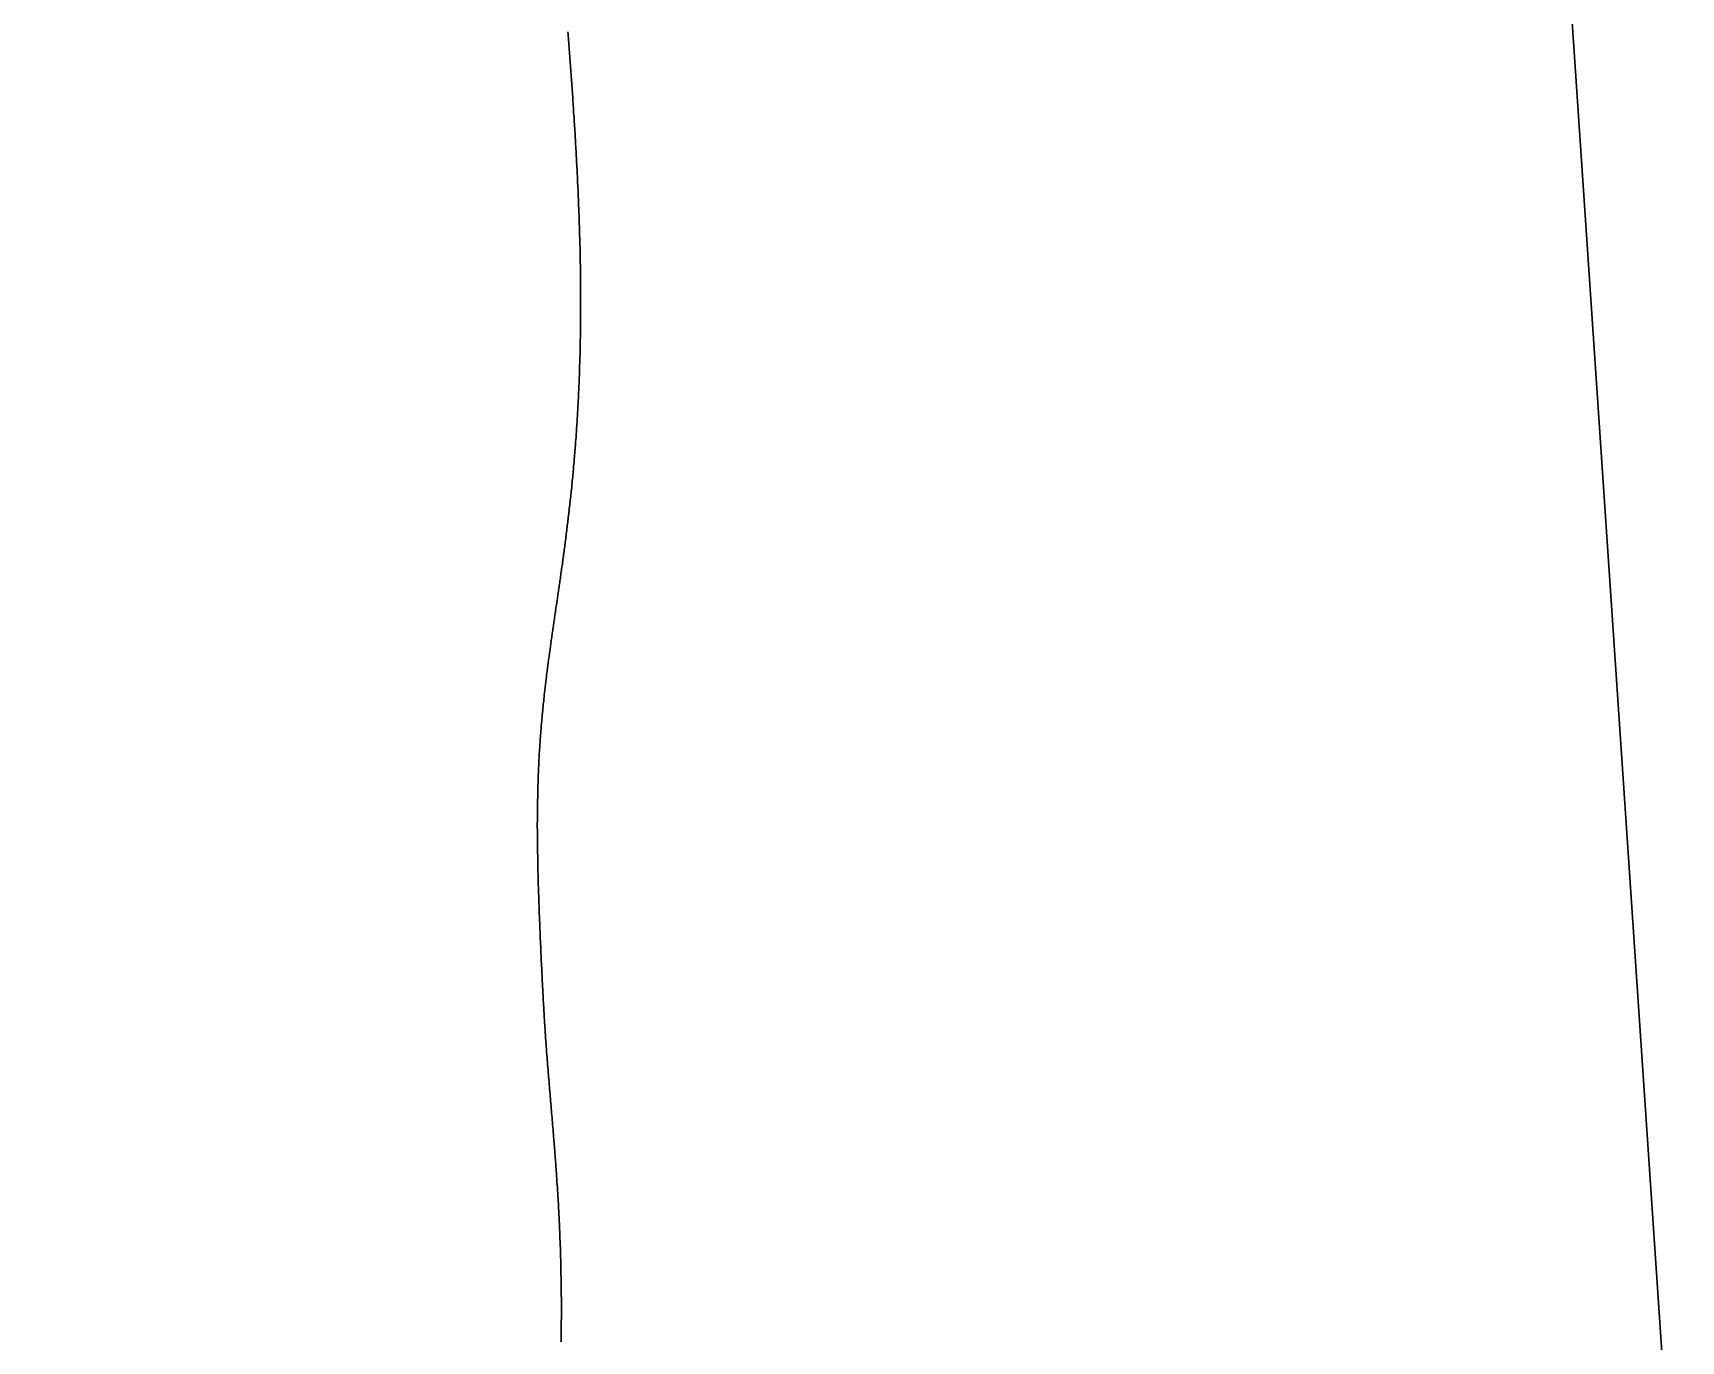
# Model space of a CAD drawing. Header units: inches. Extents: x 130170 to 284068, y 377793 to 804530.
# Drawn here: x 261019.2 to 261151.6, y 749973.2 to 750078.4 of the extents above; entities that cross this region are included whole.
import ezdxf

# ---------------------------------------------------------------- set-up
doc = ezdxf.new("R2010")
doc.units = ezdxf.units.IN
doc.header["$MEASUREMENT"] = 0
doc.layers.add('muni_il', color=7, linetype='Continuous')

msp = doc.modelspace()

# ---------------------------------------------------------------- linework, layer by layer
at = {"layer": 'muni_il'}
for points in [[(261004.23, 750877.06), (261038.05, 750737.5), (261079.45, 750548), (261106.48, 750369.12), (261126.42, 750239.56), (261140.81, 750108.94), (261151.56, 749949.56), (261151.38, 749791.31), (261146.11, 749692.81), (261131.41, 749592.38), (261113.97, 749525.75), (261086.75, 749482.19), (261044.58, 749435.69), (260993.55, 749403.19), (260959.55, 749333.25), (260927.25, 749275.75), (260885.03, 749223.31), (260850.02, 749203.69), (260786.2, 749192.19), (260745.23, 749174.56), (260722.09, 749143.88), (260708.66, 749079.25)], [(260708.66, 749079.25), (260722.09, 749143.88), (260745.23, 749174.56), (260786.2, 749192.19), (260850.02, 749203.69), (260885.03, 749223.31), (260927.25, 749275.75), (260959.55, 749333.25), (260993.55, 749403.19), (261044.58, 749435.69), (261086.75, 749482.19), (261113.97, 749525.75), (261131.41, 749592.38), (261146.11, 749692.81), (261151.38, 749791.31), (261151.56, 749949.56), (261140.81, 750108.94), (261126.42, 750239.56), (261106.48, 750369.12), (261079.45, 750548), (261038.05, 750737.5), (261004.23, 750877.06)], [(261061.58, 749973.16), (261061.59, 749973.3), (261061.59, 749973.44), (261061.59, 749973.58), (261061.59, 749973.72), (261061.59, 749973.87), (261061.6, 749974.01), (261061.6, 749974.15), (261061.6, 749974.29), (261061.6, 749974.44), (261061.6, 749974.58), (261061.6, 749974.72), (261061.6, 749974.87), (261061.61, 749975.01), (261061.61, 749975.15), (261061.61, 749975.3), (261061.61, 749975.44), (261061.61, 749975.58), (261061.61, 749975.72), (261061.61, 749975.87), (261061.61, 749976.01), (261061.61, 749976.15), (261061.61, 749976.3), (261061.61, 749976.44), (261061.61, 749976.58), (261061.61, 749976.72), (261061.6, 749976.87), (261061.6, 749977.01), (261061.6, 749977.15), (261061.6, 749977.29), (261061.6, 749977.43), (261061.6, 749977.58), (261061.6, 749977.72), (261061.59, 749977.86), (261061.59, 749978), (261061.59, 749978.14), (261061.59, 749978.28), (261061.59, 749978.42), (261061.58, 749978.56), (261061.58, 749978.7), (261061.58, 749978.84), (261061.57, 749978.98), (261061.57, 749979.11), (261061.57, 749979.25), (261061.57, 749979.39), (261061.56, 749979.53), (261061.56, 749979.66), (261061.56, 749979.8), (261061.55, 749979.94), (261061.55, 749980.07), (261061.54, 749980.21), (261061.54, 749980.34), (261061.54, 749980.48), (261061.53, 749980.61), (261061.53, 749980.75), (261061.52, 749980.88), (261061.52, 749981.01), (261061.51, 749981.15), (261061.51, 749981.28), (261061.5, 749981.41), (261061.5, 749981.54), (261061.49, 749981.67), (261061.49, 749981.81), (261061.48, 749981.94), (261061.48, 749982.07), (261061.47, 749982.2), (261061.47, 749982.32), (261061.46, 749982.45), (261061.46, 749982.58), (261061.45, 749982.71), (261061.44, 749982.84), (261061.44, 749982.96), (261061.43, 749983.09), (261061.43, 749983.21), (261061.42, 749983.34), (261061.41, 749983.46), (261061.41, 749983.59), (261061.4, 749983.71), (261061.39, 749983.84), (261061.39, 749983.96), (261061.38, 749984.08), (261061.37, 749984.2), (261061.37, 749984.32), (261061.36, 749984.45), (261061.35, 749984.57), (261061.35, 749984.69), (261061.34, 749984.81), (261061.33, 749984.92), (261061.32, 749985.04), (261061.32, 749985.16), (261061.31, 749985.28), (261061.3, 749985.4), (261061.29, 749985.51), (261061.29, 749985.63), (261061.28, 749985.74), (261061.27, 749985.86), (261061.26, 749985.97), (261061.26, 749986.09), (261061.25, 749986.2), (261061.24, 749986.32), (261061.23, 749986.43), (261061.23, 749986.54), (261061.22, 749986.65), (261061.21, 749986.76), (261061.2, 749986.88), (261061.2, 749986.99), (261061.19, 749987.1), (261061.18, 749987.21), (261061.17, 749987.31), (261061.16, 749987.42), (261061.16, 749987.53), (261061.15, 749987.64), (261061.14, 749987.75), (261061.13, 749987.85), (261061.12, 749987.96), (261061.12, 749988.06), (261061.11, 749988.17), (261061.1, 749988.28), (261061.09, 749988.38), (261061.08, 749988.48), (261061.08, 749988.59), (261061.07, 749988.69), (261061.06, 749988.79), (261061.05, 749988.9), (261061.04, 749989), (261061.03, 749989.1), (261061.03, 749989.2), (261061.02, 749989.3), (261061.01, 749989.4), (261061, 749989.5), (261060.99, 749989.6), (261060.99, 749989.7), (261060.98, 749989.8), (261060.97, 749989.9), (261060.96, 749989.99), (261060.95, 749990.09), (261060.95, 749990.19), (261060.94, 749990.29), (261060.93, 749990.38), (261060.92, 749990.48), (261060.91, 749990.57), (261060.91, 749990.67), (261060.9, 749990.76), (261060.89, 749990.86), (261060.88, 749990.95), (261060.87, 749991.05), (261060.87, 749991.14), (261060.86, 749991.23), (261060.85, 749991.32), (261060.84, 749991.42), (261060.83, 749991.51), (261060.83, 749991.6), (261060.82, 749991.69), (261060.81, 749991.78), (261060.8, 749991.87), (261060.8, 749991.96), (261060.79, 749992.05), (261060.78, 749992.14), (261060.77, 749992.23), (261060.77, 749992.32), (261060.76, 749992.41), (261060.75, 749992.49), (261060.74, 749992.58), (261060.74, 749992.67), (261060.73, 749992.76), (261060.72, 749992.84), (261060.71, 749992.93), (261060.71, 749993.01), (261060.7, 749993.1), (261060.69, 749993.19), (261060.69, 749993.27), (261060.68, 749993.36), (261060.67, 749993.44), (261060.66, 749993.52), (261060.66, 749993.61), (261060.65, 749993.69), (261060.64, 749993.78), (261060.64, 749993.86), (261060.63, 749993.94), (261060.62, 749994.02), (261060.62, 749994.11), (261060.61, 749994.19), (261060.6, 749994.27), (261060.6, 749994.35), (261060.59, 749994.43), (261060.58, 749994.51), (261060.58, 749994.59), (261060.57, 749994.68), (261060.56, 749994.76), (261060.56, 749994.84), (261060.55, 749994.91), (261060.54, 749994.99), (261060.54, 749995.07), (261060.53, 749995.15), (261060.52, 749995.23), (261060.52, 749995.31), (261060.51, 749995.39), (261060.51, 749995.47), (261060.5, 749995.54), (261060.49, 749995.62), (261060.49, 749995.7), (261060.48, 749995.78), (261060.48, 749995.85), (261060.47, 749995.93), (261060.46, 749996.01), (261060.46, 749996.08), (261060.45, 749996.16), (261060.45, 749996.24), (261060.44, 749996.31), (261060.43, 749996.39), (261060.43, 749996.46), (261060.42, 749996.54), (261060.42, 749996.62), (261060.41, 749996.69), (261060.41, 749996.77), (261060.4, 749996.84), (261060.4, 749996.91), (261060.39, 749996.99), (261060.38, 749997.06), (261060.38, 749997.14), (261060.37, 749997.21), (261060.37, 749997.29), (261060.36, 749997.36), (261060.36, 749997.43), (261060.35, 749997.51), (261060.35, 749997.58), (261060.34, 749997.65), (261060.34, 749997.73), (261060.33, 749997.8), (261060.33, 749997.87), (261060.32, 749997.95), (261060.32, 749998.02), (261060.31, 749998.09), (261060.31, 749998.17), (261060.3, 749998.24), (261060.3, 749998.31), (261060.29, 749998.38), (261060.29, 749998.46), (261060.28, 749998.53), (261060.28, 749998.6), (261060.28, 749998.67), (261060.27, 749998.74), (261060.27, 749998.82), (261060.26, 749998.89), (261060.26, 749998.96), (261060.25, 749999.03), (261060.25, 749999.11), (261060.24, 749999.18), (261060.24, 749999.25), (261060.24, 749999.32), (261060.23, 749999.39), (261060.23, 749999.47), (261060.22, 749999.54), (261060.22, 749999.61), (261060.21, 749999.68), (261060.21, 749999.75), (261060.21, 749999.83), (261060.2, 749999.9), (261060.2, 749999.97), (261060.19, 750000.04), (261060.19, 750000.11), (261060.18, 750000.19), (261060.18, 750000.26), (261060.18, 750000.33), (261060.17, 750000.4), (261060.17, 750000.48), (261060.16, 750000.55), (261060.16, 750000.62), (261060.16, 750000.69), (261060.15, 750000.77), (261060.15, 750000.84), (261060.14, 750000.91), (261060.14, 750000.99), (261060.14, 750001.06), (261060.13, 750001.13), (261060.13, 750001.21), (261060.12, 750001.28), (261060.12, 750001.35), (261060.12, 750001.43), (261060.11, 750001.5), (261060.11, 750001.57), (261060.1, 750001.65), (261060.1, 750001.72), (261060.1, 750001.8), (261060.09, 750001.87), (261060.09, 750001.95), (261060.09, 750002.02), (261060.08, 750002.09), (261060.08, 750002.17), (261060.07, 750002.24), (261060.07, 750002.32), (261060.07, 750002.4), (261060.06, 750002.47), (261060.06, 750002.55), (261060.06, 750002.62), (261060.05, 750002.7), (261060.05, 750002.78), (261060.04, 750002.85), (261060.04, 750002.93), (261060.04, 750003.01), (261060.03, 750003.08), (261060.03, 750003.16), (261060.03, 750003.24), (261060.02, 750003.32), (261060.02, 750003.39), (261060.02, 750003.47), (261060.01, 750003.55), (261060.01, 750003.63), (261060, 750003.71), (261060, 750003.79), (261060, 750003.87), (261059.99, 750003.94), (261059.99, 750004.02), (261059.99, 750004.1), (261059.98, 750004.18), (261059.98, 750004.26), (261059.97, 750004.34), (261059.97, 750004.43), (261059.97, 750004.51), (261059.96, 750004.59), (261059.96, 750004.67), (261059.96, 750004.75), (261059.95, 750004.83), (261059.95, 750004.92), (261059.95, 750005), (261059.94, 750005.08), (261059.94, 750005.16), (261059.93, 750005.25), (261059.93, 750005.33), (261059.93, 750005.41), (261059.92, 750005.5), (261059.92, 750005.58), (261059.92, 750005.67), (261059.91, 750005.75), (261059.91, 750005.84), (261059.91, 750005.92), (261059.9, 750006.01), (261059.9, 750006.09), (261059.9, 750006.18), (261059.89, 750006.27), (261059.89, 750006.35), (261059.89, 750006.44), (261059.88, 750006.53), (261059.88, 750006.62), (261059.87, 750006.7), (261059.87, 750006.79), (261059.87, 750006.88), (261059.86, 750006.97), (261059.86, 750007.06), (261059.86, 750007.15), (261059.85, 750007.23), (261059.85, 750007.32), (261059.85, 750007.41), (261059.84, 750007.5), (261059.84, 750007.59), (261059.84, 750007.68), (261059.83, 750007.78), (261059.83, 750007.87), (261059.83, 750007.96), (261059.82, 750008.05), (261059.82, 750008.14), (261059.82, 750008.23), (261059.81, 750008.33), (261059.81, 750008.42), (261059.81, 750008.51), (261059.8, 750008.6), (261059.8, 750008.7), (261059.8, 750008.79), (261059.79, 750008.89), (261059.79, 750008.98), (261059.79, 750009.07), (261059.78, 750009.17), (261059.78, 750009.26), (261059.78, 750009.36), (261059.78, 750009.45), (261059.77, 750009.55), (261059.77, 750009.64), (261059.77, 750009.74), (261059.76, 750009.84), (261059.76, 750009.93), (261059.76, 750010.03), (261059.76, 750010.13), (261059.75, 750010.22), (261059.75, 750010.32), (261059.75, 750010.42), (261059.74, 750010.52), (261059.74, 750010.61), (261059.74, 750010.71), (261059.74, 750010.81), (261059.73, 750010.91), (261059.73, 750011.01), (261059.73, 750011.11), (261059.73, 750011.21), (261059.73, 750011.31), (261059.72, 750011.4), (261059.72, 750011.5), (261059.72, 750011.6), (261059.72, 750011.7), (261059.71, 750011.8), (261059.71, 750011.9), (261059.71, 750012.01), (261059.71, 750012.11), (261059.71, 750012.21), (261059.71, 750012.31), (261059.7, 750012.41), (261059.7, 750012.51), (261059.7, 750012.61), (261059.7, 750012.71), (261059.7, 750012.81), (261059.7, 750012.92), (261059.7, 750013.02), (261059.69, 750013.12), (261059.69, 750013.22), (261059.69, 750013.33), (261059.69, 750013.43), (261059.69, 750013.53), (261059.69, 750013.63), (261059.69, 750013.74), (261059.69, 750013.84), (261059.69, 750013.94), (261059.69, 750014.05), (261059.69, 750014.15), (261059.69, 750014.25), (261059.69, 750014.36), (261059.68, 750014.46), (261059.68, 750014.57), (261059.68, 750014.67), (261059.68, 750014.77), (261059.68, 750014.88), (261059.69, 750014.98), (261059.69, 750015.09), (261059.69, 750015.19), (261059.69, 750015.3), (261059.69, 750015.4), (261059.69, 750015.5), (261059.69, 750015.61), (261059.69, 750015.71), (261059.69, 750015.82), (261059.69, 750015.92), (261059.69, 750016.03), (261059.69, 750016.13), (261059.7, 750016.24), (261059.7, 750016.34), (261059.7, 750016.45), (261059.7, 750016.56), (261059.7, 750016.66), (261059.7, 750016.77), (261059.71, 750016.87), (261059.71, 750016.98), (261059.71, 750017.08), (261059.71, 750017.19), (261059.71, 750017.29), (261059.72, 750017.4), (261059.72, 750017.51), (261059.72, 750017.61), (261059.73, 750017.72), (261059.73, 750017.82), (261059.73, 750017.93), (261059.74, 750018.04), (261059.74, 750018.14), (261059.74, 750018.25), (261059.75, 750018.35), (261059.75, 750018.46), (261059.75, 750018.57), (261059.76, 750018.67), (261059.76, 750018.78), (261059.77, 750018.88), (261059.77, 750018.99), (261059.77, 750019.1), (261059.78, 750019.2), (261059.78, 750019.31), (261059.79, 750019.42), (261059.79, 750019.52), (261059.8, 750019.63), (261059.8, 750019.73), (261059.81, 750019.84), (261059.81, 750019.95), (261059.82, 750020.05), (261059.83, 750020.16), (261059.83, 750020.27), (261059.84, 750020.37), (261059.84, 750020.48), (261059.85, 750020.59), (261059.86, 750020.69), (261059.86, 750020.8), (261059.87, 750020.9), (261059.88, 750021.01), (261059.88, 750021.12), (261059.89, 750021.22), (261059.9, 750021.33), (261059.91, 750021.44), (261059.91, 750021.54), (261059.92, 750021.65), (261059.93, 750021.76), (261059.94, 750021.86), (261059.94, 750021.97), (261059.95, 750022.08), (261059.96, 750022.18), (261059.97, 750022.29), (261059.98, 750022.4), (261059.99, 750022.5), (261059.99, 750022.61), (261060, 750022.72), (261060.01, 750022.82), (261060.02, 750022.93), (261060.03, 750023.04), (261060.04, 750023.14), (261060.05, 750023.25), (261060.06, 750023.36), (261060.07, 750023.47), (261060.08, 750023.57), (261060.09, 750023.68), (261060.1, 750023.79), (261060.11, 750023.89), (261060.12, 750024), (261060.13, 750024.11), (261060.14, 750024.21), (261060.15, 750024.32), (261060.16, 750024.43), (261060.17, 750024.54), (261060.19, 750024.64), (261060.2, 750024.75), (261060.21, 750024.86), (261060.22, 750024.97), (261060.23, 750025.07), (261060.24, 750025.18), (261060.26, 750025.29), (261060.27, 750025.4), (261060.28, 750025.5), (261060.29, 750025.61), (261060.3, 750025.72), (261060.32, 750025.83), (261060.33, 750025.94), (261060.34, 750026.04), (261060.36, 750026.15), (261060.37, 750026.26), (261060.38, 750026.37), (261060.39, 750026.48), (261060.41, 750026.59), (261060.42, 750026.69), (261060.43, 750026.8), (261060.45, 750026.91), (261060.46, 750027.02), (261060.48, 750027.13), (261060.49, 750027.24), (261060.5, 750027.35), (261060.52, 750027.46), (261060.53, 750027.57), (261060.55, 750027.68), (261060.56, 750027.78), (261060.58, 750027.89), (261060.59, 750028), (261060.6, 750028.11), (261060.62, 750028.22), (261060.63, 750028.33), (261060.65, 750028.44), (261060.66, 750028.55), (261060.68, 750028.67), (261060.7, 750028.78), (261060.71, 750028.89), (261060.73, 750029), (261060.74, 750029.11), (261060.76, 750029.22), (261060.77, 750029.33), (261060.79, 750029.44), (261060.8, 750029.56), (261060.82, 750029.67), (261060.84, 750029.78), (261060.85, 750029.89), (261060.87, 750030), (261060.88, 750030.12), (261060.9, 750030.23), (261060.92, 750030.34), (261060.93, 750030.45), (261060.95, 750030.57), (261060.97, 750030.68), (261060.98, 750030.8), (261061, 750030.91), (261061.02, 750031.02), (261061.03, 750031.14), (261061.05, 750031.25), (261061.07, 750031.37), (261061.08, 750031.48), (261061.1, 750031.6), (261061.12, 750031.71), (261061.13, 750031.83), (261061.15, 750031.94), (261061.17, 750032.06), (261061.18, 750032.18), (261061.2, 750032.29), (261061.22, 750032.41), (261061.24, 750032.53), (261061.25, 750032.64), (261061.27, 750032.76), (261061.29, 750032.88), (261061.3, 750033), (261061.32, 750033.12), (261061.34, 750033.23), (261061.36, 750033.35), (261061.37, 750033.47), (261061.39, 750033.59), (261061.41, 750033.71), (261061.43, 750033.83), (261061.44, 750033.95), (261061.46, 750034.07), (261061.48, 750034.19), (261061.5, 750034.32), (261061.51, 750034.44), (261061.53, 750034.56), (261061.55, 750034.68), (261061.57, 750034.8), (261061.58, 750034.93), (261061.6, 750035.05), (261061.62, 750035.17), (261061.63, 750035.3), (261061.65, 750035.42), (261061.67, 750035.54), (261061.69, 750035.67), (261061.7, 750035.79), (261061.72, 750035.92), (261061.74, 750036.05), (261061.76, 750036.17), (261061.77, 750036.3), (261061.79, 750036.42), (261061.81, 750036.55), (261061.83, 750036.68), (261061.84, 750036.81), (261061.86, 750036.94), (261061.88, 750037.06), (261061.89, 750037.19), (261061.91, 750037.32), (261061.93, 750037.45), (261061.94, 750037.58), (261061.96, 750037.71), (261061.98, 750037.84), (261061.99, 750037.97), (261062.01, 750038.11), (261062.03, 750038.24), (261062.04, 750038.37), (261062.06, 750038.5), (261062.08, 750038.64), (261062.09, 750038.77), (261062.11, 750038.9), (261062.13, 750039.04), (261062.14, 750039.17), (261062.16, 750039.31), (261062.17, 750039.44), (261062.19, 750039.58), (261062.21, 750039.72), (261062.22, 750039.85), (261062.24, 750039.99), (261062.25, 750040.13), (261062.27, 750040.27), (261062.29, 750040.4), (261062.3, 750040.54), (261062.32, 750040.68), (261062.33, 750040.82), (261062.35, 750040.96), (261062.36, 750041.1), (261062.38, 750041.24), (261062.39, 750041.39), (261062.41, 750041.53), (261062.42, 750041.67), (261062.44, 750041.81), (261062.45, 750041.96), (261062.46, 750042.1), (261062.48, 750042.24), (261062.49, 750042.39), (261062.51, 750042.53), (261062.52, 750042.68), (261062.53, 750042.82), (261062.55, 750042.97), (261062.56, 750043.12), (261062.58, 750043.26), (261062.59, 750043.41), (261062.6, 750043.56), (261062.62, 750043.71), (261062.63, 750043.86), (261062.64, 750044.01), (261062.65, 750044.15), (261062.67, 750044.3), (261062.68, 750044.46), (261062.69, 750044.61), (261062.7, 750044.76), (261062.72, 750044.91), (261062.73, 750045.06), (261062.74, 750045.21), (261062.75, 750045.37), (261062.76, 750045.52), (261062.77, 750045.68), (261062.79, 750045.83), (261062.8, 750045.98), (261062.81, 750046.14), (261062.82, 750046.3), (261062.83, 750046.45), (261062.84, 750046.61), (261062.85, 750046.77), (261062.86, 750046.92), (261062.87, 750047.08), (261062.88, 750047.24), (261062.89, 750047.4), (261062.9, 750047.56), (261062.91, 750047.72), (261062.92, 750047.88), (261062.93, 750048.04), (261062.94, 750048.2), (261062.94, 750048.36), (261062.95, 750048.52), (261062.96, 750048.68), (261062.97, 750048.84), (261062.98, 750049.01), (261062.99, 750049.17), (261062.99, 750049.33), (261063, 750049.5), (261063.01, 750049.66), (261063.02, 750049.83), (261063.02, 750049.99), (261063.03, 750050.16), (261063.04, 750050.32), (261063.04, 750050.49), (261063.05, 750050.66), (261063.06, 750050.82), (261063.06, 750050.99), (261063.07, 750051.16), (261063.07, 750051.32), (261063.08, 750051.49), (261063.08, 750051.66), (261063.09, 750051.83), (261063.09, 750052), (261063.1, 750052.17), (261063.1, 750052.34), (261063.11, 750052.51), (261063.11, 750052.68), (261063.12, 750052.85), (261063.12, 750053.02), (261063.12, 750053.19), (261063.13, 750053.37), (261063.13, 750053.54), (261063.13, 750053.71), (261063.14, 750053.88), (261063.14, 750054.06), (261063.14, 750054.23), (261063.15, 750054.4), (261063.15, 750054.58), (261063.15, 750054.75), (261063.15, 750054.93), (261063.15, 750055.1), (261063.16, 750055.28), (261063.16, 750055.45), (261063.16, 750055.63), (261063.16, 750055.8), (261063.16, 750055.98), (261063.16, 750056.16), (261063.16, 750056.33), (261063.16, 750056.51), (261063.16, 750056.69), (261063.16, 750056.86), (261063.16, 750057.04), (261063.16, 750057.22), (261063.16, 750057.4), (261063.16, 750057.58), (261063.16, 750057.75), (261063.16, 750057.93), (261063.16, 750058.11), (261063.15, 750058.29), (261063.15, 750058.47), (261063.15, 750058.65), (261063.15, 750058.83), (261063.15, 750059.01), (261063.14, 750059.19), (261063.14, 750059.37), (261063.14, 750059.55), (261063.14, 750059.73), (261063.13, 750059.91), (261063.13, 750060.09), (261063.13, 750060.27), (261063.12, 750060.45), (261063.12, 750060.63), (261063.11, 750060.81), (261063.11, 750061), (261063.11, 750061.18), (261063.1, 750061.36), (261063.1, 750061.54), (261063.09, 750061.72), (261063.09, 750061.9), (261063.08, 750062.09), (261063.08, 750062.27), (261063.07, 750062.45), (261063.07, 750062.63), (261063.06, 750062.81), (261063.05, 750063), (261063.05, 750063.18), (261063.04, 750063.36), (261063.04, 750063.54), (261063.03, 750063.73), (261063.02, 750063.91), (261063.02, 750064.09), (261063.01, 750064.28), (261063, 750064.46), (261062.99, 750064.64), (261062.99, 750064.82), (261062.98, 750065.01), (261062.97, 750065.19), (261062.96, 750065.37), (261062.96, 750065.56), (261062.95, 750065.74), (261062.94, 750065.92), (261062.93, 750066.11), (261062.92, 750066.29), (261062.91, 750066.47), (261062.91, 750066.66), (261062.9, 750066.84), (261062.89, 750067.02), (261062.88, 750067.21), (261062.87, 750067.39), (261062.86, 750067.57), (261062.85, 750067.75), (261062.84, 750067.94), (261062.83, 750068.12), (261062.82, 750068.3), (261062.81, 750068.49), (261062.8, 750068.67), (261062.79, 750068.85), (261062.78, 750069.04), (261062.77, 750069.22), (261062.76, 750069.4), (261062.75, 750069.58), (261062.74, 750069.77), (261062.73, 750069.95), (261062.72, 750070.13), (261062.71, 750070.31), (261062.7, 750070.5), (261062.69, 750070.68), (261062.67, 750070.86), (261062.66, 750071.04), (261062.65, 750071.23), (261062.64, 750071.41), (261062.63, 750071.59), (261062.62, 750071.77), (261062.6, 750071.96), (261062.59, 750072.14), (261062.58, 750072.32), (261062.57, 750072.5), (261062.56, 750072.68), (261062.54, 750072.86), (261062.53, 750073.05), (261062.52, 750073.23), (261062.51, 750073.41), (261062.5, 750073.59), (261062.48, 750073.77), (261062.47, 750073.95), (261062.46, 750074.13), (261062.44, 750074.32), (261062.43, 750074.5), (261062.42, 750074.68), (261062.41, 750074.86), (261062.39, 750075.04), (261062.38, 750075.22), (261062.37, 750075.4), (261062.35, 750075.58), (261062.34, 750075.76), (261062.33, 750075.94), (261062.31, 750076.12), (261062.3, 750076.3), (261062.29, 750076.48), (261062.27, 750076.66), (261062.26, 750076.84), (261062.25, 750077.02), (261062.23, 750077.2), (261062.22, 750077.38), (261062.21, 750077.56), (261062.19, 750077.74), (261062.18, 750077.92), (261062.16, 750078.1), (261062.15, 750078.28), (261062.14, 750078.46)], [(261062.14, 750078.46), (261062.15, 750078.28), (261062.16, 750078.1), (261062.18, 750077.92), (261062.19, 750077.74), (261062.21, 750077.56), (261062.22, 750077.38), (261062.23, 750077.2), (261062.25, 750077.02), (261062.26, 750076.84), (261062.27, 750076.66), (261062.29, 750076.48), (261062.3, 750076.3), (261062.31, 750076.12), (261062.33, 750075.94), (261062.34, 750075.76), (261062.35, 750075.58), (261062.37, 750075.4), (261062.38, 750075.22), (261062.39, 750075.04), (261062.41, 750074.86), (261062.42, 750074.68), (261062.43, 750074.5), (261062.44, 750074.32), (261062.46, 750074.13), (261062.47, 750073.95), (261062.48, 750073.77), (261062.5, 750073.59), (261062.51, 750073.41), (261062.52, 750073.23), (261062.53, 750073.05), (261062.54, 750072.86), (261062.56, 750072.68), (261062.57, 750072.5), (261062.58, 750072.32), (261062.59, 750072.14), (261062.6, 750071.96), (261062.62, 750071.77), (261062.63, 750071.59), (261062.64, 750071.41), (261062.65, 750071.23), (261062.66, 750071.04), (261062.67, 750070.86), (261062.69, 750070.68), (261062.7, 750070.5), (261062.71, 750070.31), (261062.72, 750070.13), (261062.73, 750069.95), (261062.74, 750069.77), (261062.75, 750069.58), (261062.76, 750069.4), (261062.77, 750069.22), (261062.78, 750069.04), (261062.79, 750068.85), (261062.8, 750068.67), (261062.81, 750068.49), (261062.82, 750068.3), (261062.83, 750068.12), (261062.84, 750067.94), (261062.85, 750067.75), (261062.86, 750067.57), (261062.87, 750067.39), (261062.88, 750067.21), (261062.89, 750067.02), (261062.9, 750066.84), (261062.91, 750066.66), (261062.91, 750066.47), (261062.92, 750066.29), (261062.93, 750066.11), (261062.94, 750065.92), (261062.95, 750065.74), (261062.96, 750065.56), (261062.96, 750065.37), (261062.97, 750065.19), (261062.98, 750065.01), (261062.99, 750064.82), (261062.99, 750064.64), (261063, 750064.46), (261063.01, 750064.28), (261063.02, 750064.09), (261063.02, 750063.91), (261063.03, 750063.73), (261063.04, 750063.54), (261063.04, 750063.36), (261063.05, 750063.18), (261063.05, 750063), (261063.06, 750062.81), (261063.07, 750062.63), (261063.07, 750062.45), (261063.08, 750062.27), (261063.08, 750062.09), (261063.09, 750061.9), (261063.09, 750061.72), (261063.1, 750061.54), (261063.1, 750061.36), (261063.11, 750061.18), (261063.11, 750061), (261063.11, 750060.81), (261063.12, 750060.63), (261063.12, 750060.45), (261063.13, 750060.27), (261063.13, 750060.09), (261063.13, 750059.91), (261063.14, 750059.73), (261063.14, 750059.55), (261063.14, 750059.37), (261063.14, 750059.19), (261063.15, 750059.01), (261063.15, 750058.83), (261063.15, 750058.65), (261063.15, 750058.47), (261063.15, 750058.29), (261063.16, 750058.11), (261063.16, 750057.93), (261063.16, 750057.75), (261063.16, 750057.58), (261063.16, 750057.4), (261063.16, 750057.22), (261063.16, 750057.04), (261063.16, 750056.86), (261063.16, 750056.69), (261063.16, 750056.51), (261063.16, 750056.33), (261063.16, 750056.16), (261063.16, 750055.98), (261063.16, 750055.8), (261063.16, 750055.63), (261063.16, 750055.45), (261063.16, 750055.28), (261063.15, 750055.1), (261063.15, 750054.93), (261063.15, 750054.75), (261063.15, 750054.58), (261063.15, 750054.4), (261063.14, 750054.23), (261063.14, 750054.06), (261063.14, 750053.88), (261063.13, 750053.71), (261063.13, 750053.54), (261063.13, 750053.37), (261063.12, 750053.19), (261063.12, 750053.02), (261063.12, 750052.85), (261063.11, 750052.68), (261063.11, 750052.51), (261063.1, 750052.34), (261063.1, 750052.17), (261063.09, 750052), (261063.09, 750051.83), (261063.08, 750051.66), (261063.08, 750051.49), (261063.07, 750051.32), (261063.07, 750051.16), (261063.06, 750050.99), (261063.06, 750050.82), (261063.05, 750050.66), (261063.04, 750050.49), (261063.04, 750050.32), (261063.03, 750050.16), (261063.02, 750049.99), (261063.02, 750049.83), (261063.01, 750049.66), (261063, 750049.5), (261062.99, 750049.33), (261062.99, 750049.17), (261062.98, 750049.01), (261062.97, 750048.84), (261062.96, 750048.68), (261062.95, 750048.52), (261062.94, 750048.36), (261062.94, 750048.2), (261062.93, 750048.04), (261062.92, 750047.88), (261062.91, 750047.72), (261062.9, 750047.56), (261062.89, 750047.4), (261062.88, 750047.24), (261062.87, 750047.08), (261062.86, 750046.92), (261062.85, 750046.77), (261062.84, 750046.61), (261062.83, 750046.45), (261062.82, 750046.3), (261062.81, 750046.14), (261062.8, 750045.98), (261062.79, 750045.83), (261062.77, 750045.68), (261062.76, 750045.52), (261062.75, 750045.37), (261062.74, 750045.21), (261062.73, 750045.06), (261062.72, 750044.91), (261062.7, 750044.76), (261062.69, 750044.61), (261062.68, 750044.46), (261062.67, 750044.3), (261062.65, 750044.15), (261062.64, 750044.01), (261062.63, 750043.86), (261062.62, 750043.71), (261062.6, 750043.56), (261062.59, 750043.41), (261062.58, 750043.26), (261062.56, 750043.12), (261062.55, 750042.97), (261062.53, 750042.82), (261062.52, 750042.68), (261062.51, 750042.53), (261062.49, 750042.39), (261062.48, 750042.24), (261062.46, 750042.1), (261062.45, 750041.96), (261062.44, 750041.81), (261062.42, 750041.67), (261062.41, 750041.53), (261062.39, 750041.39), (261062.38, 750041.24), (261062.36, 750041.1), (261062.35, 750040.96), (261062.33, 750040.82), (261062.32, 750040.68), (261062.3, 750040.54), (261062.29, 750040.4), (261062.27, 750040.27), (261062.25, 750040.13), (261062.24, 750039.99), (261062.22, 750039.85), (261062.21, 750039.72), (261062.19, 750039.58), (261062.17, 750039.44), (261062.16, 750039.31), (261062.14, 750039.17), (261062.13, 750039.04), (261062.11, 750038.9), (261062.09, 750038.77), (261062.08, 750038.64), (261062.06, 750038.5), (261062.04, 750038.37), (261062.03, 750038.24), (261062.01, 750038.11), (261061.99, 750037.97), (261061.98, 750037.84), (261061.96, 750037.71), (261061.94, 750037.58), (261061.93, 750037.45), (261061.91, 750037.32), (261061.89, 750037.19), (261061.88, 750037.06), (261061.86, 750036.94), (261061.84, 750036.81), (261061.83, 750036.68), (261061.81, 750036.55), (261061.79, 750036.42), (261061.77, 750036.3), (261061.76, 750036.17), (261061.74, 750036.05), (261061.72, 750035.92), (261061.7, 750035.79), (261061.69, 750035.67), (261061.67, 750035.54), (261061.65, 750035.42), (261061.63, 750035.3), (261061.62, 750035.17), (261061.6, 750035.05), (261061.58, 750034.93), (261061.57, 750034.8), (261061.55, 750034.68), (261061.53, 750034.56), (261061.51, 750034.44), (261061.5, 750034.32), (261061.48, 750034.19), (261061.46, 750034.07), (261061.44, 750033.95), (261061.43, 750033.83), (261061.41, 750033.71), (261061.39, 750033.59), (261061.37, 750033.47), (261061.36, 750033.35), (261061.34, 750033.23), (261061.32, 750033.12), (261061.3, 750033), (261061.29, 750032.88), (261061.27, 750032.76), (261061.25, 750032.64), (261061.24, 750032.53), (261061.22, 750032.41), (261061.2, 750032.29), (261061.18, 750032.18), (261061.17, 750032.06), (261061.15, 750031.94), (261061.13, 750031.83), (261061.12, 750031.71), (261061.1, 750031.6), (261061.08, 750031.48), (261061.07, 750031.37), (261061.05, 750031.25), (261061.03, 750031.14), (261061.02, 750031.02), (261061, 750030.91), (261060.98, 750030.8), (261060.97, 750030.68), (261060.95, 750030.57), (261060.93, 750030.45), (261060.92, 750030.34), (261060.9, 750030.23), (261060.88, 750030.12), (261060.87, 750030), (261060.85, 750029.89), (261060.84, 750029.78), (261060.82, 750029.67), (261060.8, 750029.56), (261060.79, 750029.44), (261060.77, 750029.33), (261060.76, 750029.22), (261060.74, 750029.11), (261060.73, 750029), (261060.71, 750028.89), (261060.7, 750028.78), (261060.68, 750028.67), (261060.66, 750028.55), (261060.65, 750028.44), (261060.63, 750028.33), (261060.62, 750028.22), (261060.6, 750028.11), (261060.59, 750028), (261060.58, 750027.89), (261060.56, 750027.78), (261060.55, 750027.68), (261060.53, 750027.57), (261060.52, 750027.46), (261060.5, 750027.35), (261060.49, 750027.24), (261060.48, 750027.13), (261060.46, 750027.02), (261060.45, 750026.91), (261060.43, 750026.8), (261060.42, 750026.69), (261060.41, 750026.59), (261060.39, 750026.48), (261060.38, 750026.37), (261060.37, 750026.26), (261060.36, 750026.15), (261060.34, 750026.04), (261060.33, 750025.94), (261060.32, 750025.83), (261060.3, 750025.72), (261060.29, 750025.61), (261060.28, 750025.5), (261060.27, 750025.4), (261060.26, 750025.29), (261060.24, 750025.18), (261060.23, 750025.07), (261060.22, 750024.97), (261060.21, 750024.86), (261060.2, 750024.75), (261060.19, 750024.64), (261060.17, 750024.54), (261060.16, 750024.43), (261060.15, 750024.32), (261060.14, 750024.21), (261060.13, 750024.11), (261060.12, 750024), (261060.11, 750023.89), (261060.1, 750023.79), (261060.09, 750023.68), (261060.08, 750023.57), (261060.07, 750023.47), (261060.06, 750023.36), (261060.05, 750023.25), (261060.04, 750023.14), (261060.03, 750023.04), (261060.02, 750022.93), (261060.01, 750022.82), (261060, 750022.72), (261059.99, 750022.61), (261059.99, 750022.5), (261059.98, 750022.4), (261059.97, 750022.29), (261059.96, 750022.18), (261059.95, 750022.08), (261059.94, 750021.97), (261059.94, 750021.86), (261059.93, 750021.76), (261059.92, 750021.65), (261059.91, 750021.54), (261059.91, 750021.44), (261059.9, 750021.33), (261059.89, 750021.22), (261059.88, 750021.12), (261059.88, 750021.01), (261059.87, 750020.9), (261059.86, 750020.8), (261059.86, 750020.69), (261059.85, 750020.59), (261059.84, 750020.48), (261059.84, 750020.37), (261059.83, 750020.27), (261059.83, 750020.16), (261059.82, 750020.05), (261059.81, 750019.95), (261059.81, 750019.84), (261059.8, 750019.73), (261059.8, 750019.63), (261059.79, 750019.52), (261059.79, 750019.42), (261059.78, 750019.31), (261059.78, 750019.2), (261059.77, 750019.1), (261059.77, 750018.99), (261059.77, 750018.88), (261059.76, 750018.78), (261059.76, 750018.67), (261059.75, 750018.57), (261059.75, 750018.46), (261059.75, 750018.35), (261059.74, 750018.25), (261059.74, 750018.14), (261059.74, 750018.04), (261059.73, 750017.93), (261059.73, 750017.82), (261059.73, 750017.72), (261059.72, 750017.61), (261059.72, 750017.51), (261059.72, 750017.4), (261059.71, 750017.29), (261059.71, 750017.19), (261059.71, 750017.08), (261059.71, 750016.98), (261059.71, 750016.87), (261059.7, 750016.77), (261059.7, 750016.66), (261059.7, 750016.56), (261059.7, 750016.45), (261059.7, 750016.34), (261059.7, 750016.24), (261059.69, 750016.13), (261059.69, 750016.03), (261059.69, 750015.92), (261059.69, 750015.82), (261059.69, 750015.71), (261059.69, 750015.61), (261059.69, 750015.5), (261059.69, 750015.4), (261059.69, 750015.3), (261059.69, 750015.19), (261059.69, 750015.09), (261059.69, 750014.98), (261059.68, 750014.88), (261059.68, 750014.77), (261059.68, 750014.67), (261059.68, 750014.57), (261059.68, 750014.46), (261059.69, 750014.36), (261059.69, 750014.25), (261059.69, 750014.15), (261059.69, 750014.05), (261059.69, 750013.94), (261059.69, 750013.84), (261059.69, 750013.74), (261059.69, 750013.63), (261059.69, 750013.53), (261059.69, 750013.43), (261059.69, 750013.33), (261059.69, 750013.22), (261059.69, 750013.12), (261059.7, 750013.02), (261059.7, 750012.92), (261059.7, 750012.81), (261059.7, 750012.71), (261059.7, 750012.61), (261059.7, 750012.51), (261059.7, 750012.41), (261059.71, 750012.31), (261059.71, 750012.21), (261059.71, 750012.11), (261059.71, 750012.01), (261059.71, 750011.9), (261059.71, 750011.8), (261059.72, 750011.7), (261059.72, 750011.6), (261059.72, 750011.5), (261059.72, 750011.4), (261059.73, 750011.31), (261059.73, 750011.21), (261059.73, 750011.11), (261059.73, 750011.01), (261059.73, 750010.91), (261059.74, 750010.81), (261059.74, 750010.71), (261059.74, 750010.61), (261059.74, 750010.52), (261059.75, 750010.42), (261059.75, 750010.32), (261059.75, 750010.22), (261059.76, 750010.13), (261059.76, 750010.03), (261059.76, 750009.93), (261059.76, 750009.84), (261059.77, 750009.74), (261059.77, 750009.64), (261059.77, 750009.55), (261059.78, 750009.45), (261059.78, 750009.36), (261059.78, 750009.26), (261059.78, 750009.17), (261059.79, 750009.07), (261059.79, 750008.98), (261059.79, 750008.89), (261059.8, 750008.79), (261059.8, 750008.7), (261059.8, 750008.6), (261059.81, 750008.51), (261059.81, 750008.42), (261059.81, 750008.33), (261059.82, 750008.23), (261059.82, 750008.14), (261059.82, 750008.05), (261059.83, 750007.96), (261059.83, 750007.87), (261059.83, 750007.78), (261059.84, 750007.68), (261059.84, 750007.59), (261059.84, 750007.5), (261059.85, 750007.41), (261059.85, 750007.32), (261059.85, 750007.23), (261059.86, 750007.15), (261059.86, 750007.06), (261059.86, 750006.97), (261059.87, 750006.88), (261059.87, 750006.79), (261059.87, 750006.7), (261059.88, 750006.62), (261059.88, 750006.53), (261059.89, 750006.44), (261059.89, 750006.35), (261059.89, 750006.27), (261059.9, 750006.18), (261059.9, 750006.09), (261059.9, 750006.01), (261059.91, 750005.92), (261059.91, 750005.84), (261059.91, 750005.75), (261059.92, 750005.67), (261059.92, 750005.58), (261059.92, 750005.5), (261059.93, 750005.41), (261059.93, 750005.33), (261059.93, 750005.25), (261059.94, 750005.16), (261059.94, 750005.08), (261059.95, 750005), (261059.95, 750004.92), (261059.95, 750004.83), (261059.96, 750004.75), (261059.96, 750004.67), (261059.96, 750004.59), (261059.97, 750004.51), (261059.97, 750004.43), (261059.97, 750004.34), (261059.98, 750004.26), (261059.98, 750004.18), (261059.99, 750004.1), (261059.99, 750004.02), (261059.99, 750003.94), (261060, 750003.87), (261060, 750003.79), (261060, 750003.71), (261060.01, 750003.63), (261060.01, 750003.55), (261060.02, 750003.47), (261060.02, 750003.39), (261060.02, 750003.32), (261060.03, 750003.24), (261060.03, 750003.16), (261060.03, 750003.08), (261060.04, 750003.01), (261060.04, 750002.93), (261060.04, 750002.85), (261060.05, 750002.78), (261060.05, 750002.7), (261060.06, 750002.62), (261060.06, 750002.55), (261060.06, 750002.47), (261060.07, 750002.4), (261060.07, 750002.32), (261060.07, 750002.24), (261060.08, 750002.17), (261060.08, 750002.09), (261060.09, 750002.02), (261060.09, 750001.95), (261060.09, 750001.87), (261060.1, 750001.8), (261060.1, 750001.72), (261060.1, 750001.65), (261060.11, 750001.57), (261060.11, 750001.5), (261060.12, 750001.43), (261060.12, 750001.35), (261060.12, 750001.28), (261060.13, 750001.21), (261060.13, 750001.13), (261060.14, 750001.06), (261060.14, 750000.99), (261060.14, 750000.91), (261060.15, 750000.84), (261060.15, 750000.77), (261060.16, 750000.69), (261060.16, 750000.62), (261060.16, 750000.55), (261060.17, 750000.48), (261060.17, 750000.4), (261060.18, 750000.33), (261060.18, 750000.26), (261060.18, 750000.19), (261060.19, 750000.11), (261060.19, 750000.04), (261060.2, 749999.97), (261060.2, 749999.9), (261060.21, 749999.83), (261060.21, 749999.75), (261060.21, 749999.68), (261060.22, 749999.61), (261060.22, 749999.54), (261060.23, 749999.47), (261060.23, 749999.39), (261060.24, 749999.32), (261060.24, 749999.25), (261060.24, 749999.18), (261060.25, 749999.11), (261060.25, 749999.03), (261060.26, 749998.96), (261060.26, 749998.89), (261060.27, 749998.82), (261060.27, 749998.74), (261060.28, 749998.67), (261060.28, 749998.6), (261060.28, 749998.53), (261060.29, 749998.46), (261060.29, 749998.38), (261060.3, 749998.31), (261060.3, 749998.24), (261060.31, 749998.17), (261060.31, 749998.09), (261060.32, 749998.02), (261060.32, 749997.95), (261060.33, 749997.87), (261060.33, 749997.8), (261060.34, 749997.73), (261060.34, 749997.65), (261060.35, 749997.58), (261060.35, 749997.51), (261060.36, 749997.43), (261060.36, 749997.36), (261060.37, 749997.29), (261060.37, 749997.21), (261060.38, 749997.14), (261060.38, 749997.06), (261060.39, 749996.99), (261060.4, 749996.91), (261060.4, 749996.84), (261060.41, 749996.77), (261060.41, 749996.69), (261060.42, 749996.62), (261060.42, 749996.54), (261060.43, 749996.46), (261060.43, 749996.39), (261060.44, 749996.31), (261060.45, 749996.24), (261060.45, 749996.16), (261060.46, 749996.08), (261060.46, 749996.01), (261060.47, 749995.93), (261060.48, 749995.85), (261060.48, 749995.78), (261060.49, 749995.7), (261060.49, 749995.62), (261060.5, 749995.54), (261060.51, 749995.47), (261060.51, 749995.39), (261060.52, 749995.31), (261060.52, 749995.23), (261060.53, 749995.15), (261060.54, 749995.07), (261060.54, 749994.99), (261060.55, 749994.91), (261060.56, 749994.84), (261060.56, 749994.76), (261060.57, 749994.68), (261060.58, 749994.59), (261060.58, 749994.51), (261060.59, 749994.43), (261060.6, 749994.35), (261060.6, 749994.27), (261060.61, 749994.19), (261060.62, 749994.11), (261060.62, 749994.02), (261060.63, 749993.94), (261060.64, 749993.86), (261060.64, 749993.78), (261060.65, 749993.69), (261060.66, 749993.61), (261060.66, 749993.52), (261060.67, 749993.44), (261060.68, 749993.36), (261060.69, 749993.27), (261060.69, 749993.19), (261060.7, 749993.1), (261060.71, 749993.01), (261060.71, 749992.93), (261060.72, 749992.84), (261060.73, 749992.76), (261060.74, 749992.67), (261060.74, 749992.58), (261060.75, 749992.49), (261060.76, 749992.41), (261060.77, 749992.32), (261060.77, 749992.23), (261060.78, 749992.14), (261060.79, 749992.05), (261060.8, 749991.96), (261060.8, 749991.87), (261060.81, 749991.78), (261060.82, 749991.69), (261060.83, 749991.6), (261060.83, 749991.51), (261060.84, 749991.42), (261060.85, 749991.32), (261060.86, 749991.23), (261060.87, 749991.14), (261060.87, 749991.05), (261060.88, 749990.95), (261060.89, 749990.86), (261060.9, 749990.76), (261060.91, 749990.67), (261060.91, 749990.57), (261060.92, 749990.48), (261060.93, 749990.38), (261060.94, 749990.29), (261060.95, 749990.19), (261060.95, 749990.09), (261060.96, 749989.99), (261060.97, 749989.9), (261060.98, 749989.8), (261060.99, 749989.7), (261060.99, 749989.6), (261061, 749989.5), (261061.01, 749989.4), (261061.02, 749989.3), (261061.03, 749989.2), (261061.03, 749989.1), (261061.04, 749989), (261061.05, 749988.9), (261061.06, 749988.79), (261061.07, 749988.69), (261061.08, 749988.59), (261061.08, 749988.48), (261061.09, 749988.38), (261061.1, 749988.28), (261061.11, 749988.17), (261061.12, 749988.06), (261061.12, 749987.96), (261061.13, 749987.85), (261061.14, 749987.75), (261061.15, 749987.64), (261061.16, 749987.53), (261061.16, 749987.42), (261061.17, 749987.31), (261061.18, 749987.21), (261061.19, 749987.1), (261061.2, 749986.99), (261061.2, 749986.88), (261061.21, 749986.76), (261061.22, 749986.65), (261061.23, 749986.54), (261061.23, 749986.43), (261061.24, 749986.32), (261061.25, 749986.2), (261061.26, 749986.09), (261061.26, 749985.97), (261061.27, 749985.86), (261061.28, 749985.74), (261061.29, 749985.63), (261061.29, 749985.51), (261061.3, 749985.4), (261061.31, 749985.28), (261061.32, 749985.16), (261061.32, 749985.04), (261061.33, 749984.92), (261061.34, 749984.81), (261061.35, 749984.69), (261061.35, 749984.57), (261061.36, 749984.45), (261061.37, 749984.32), (261061.37, 749984.2), (261061.38, 749984.08), (261061.39, 749983.96), (261061.39, 749983.84), (261061.4, 749983.71), (261061.41, 749983.59), (261061.41, 749983.46), (261061.42, 749983.34), (261061.43, 749983.21), (261061.43, 749983.09), (261061.44, 749982.96), (261061.44, 749982.84), (261061.45, 749982.71), (261061.46, 749982.58), (261061.46, 749982.45), (261061.47, 749982.32), (261061.47, 749982.2), (261061.48, 749982.07), (261061.48, 749981.94), (261061.49, 749981.81), (261061.49, 749981.67), (261061.5, 749981.54), (261061.5, 749981.41), (261061.51, 749981.28), (261061.51, 749981.15), (261061.52, 749981.01), (261061.52, 749980.88), (261061.53, 749980.75), (261061.53, 749980.61), (261061.54, 749980.48), (261061.54, 749980.34), (261061.54, 749980.21), (261061.55, 749980.07), (261061.55, 749979.94), (261061.56, 749979.8), (261061.56, 749979.66), (261061.56, 749979.53), (261061.57, 749979.39), (261061.57, 749979.25), (261061.57, 749979.11), (261061.57, 749978.98), (261061.58, 749978.84), (261061.58, 749978.7), (261061.58, 749978.56), (261061.59, 749978.42), (261061.59, 749978.28), (261061.59, 749978.14), (261061.59, 749978), (261061.59, 749977.86), (261061.6, 749977.72), (261061.6, 749977.58), (261061.6, 749977.43), (261061.6, 749977.29), (261061.6, 749977.15), (261061.6, 749977.01), (261061.6, 749976.87), (261061.61, 749976.72), (261061.61, 749976.58), (261061.61, 749976.44), (261061.61, 749976.3), (261061.61, 749976.15), (261061.61, 749976.01), (261061.61, 749975.87), (261061.61, 749975.72), (261061.61, 749975.58), (261061.61, 749975.44), (261061.61, 749975.3), (261061.61, 749975.15), (261061.61, 749975.01), (261061.6, 749974.87), (261061.6, 749974.72), (261061.6, 749974.58), (261061.6, 749974.44), (261061.6, 749974.29), (261061.6, 749974.15), (261061.6, 749974.01), (261061.59, 749973.87), (261061.59, 749973.72), (261061.59, 749973.58), (261061.59, 749973.44), (261061.59, 749973.3), (261061.58, 749973.16)]]:
    msp.add_lwpolyline(points, dxfattribs=at)

doc.saveas('drawing.dxf')
